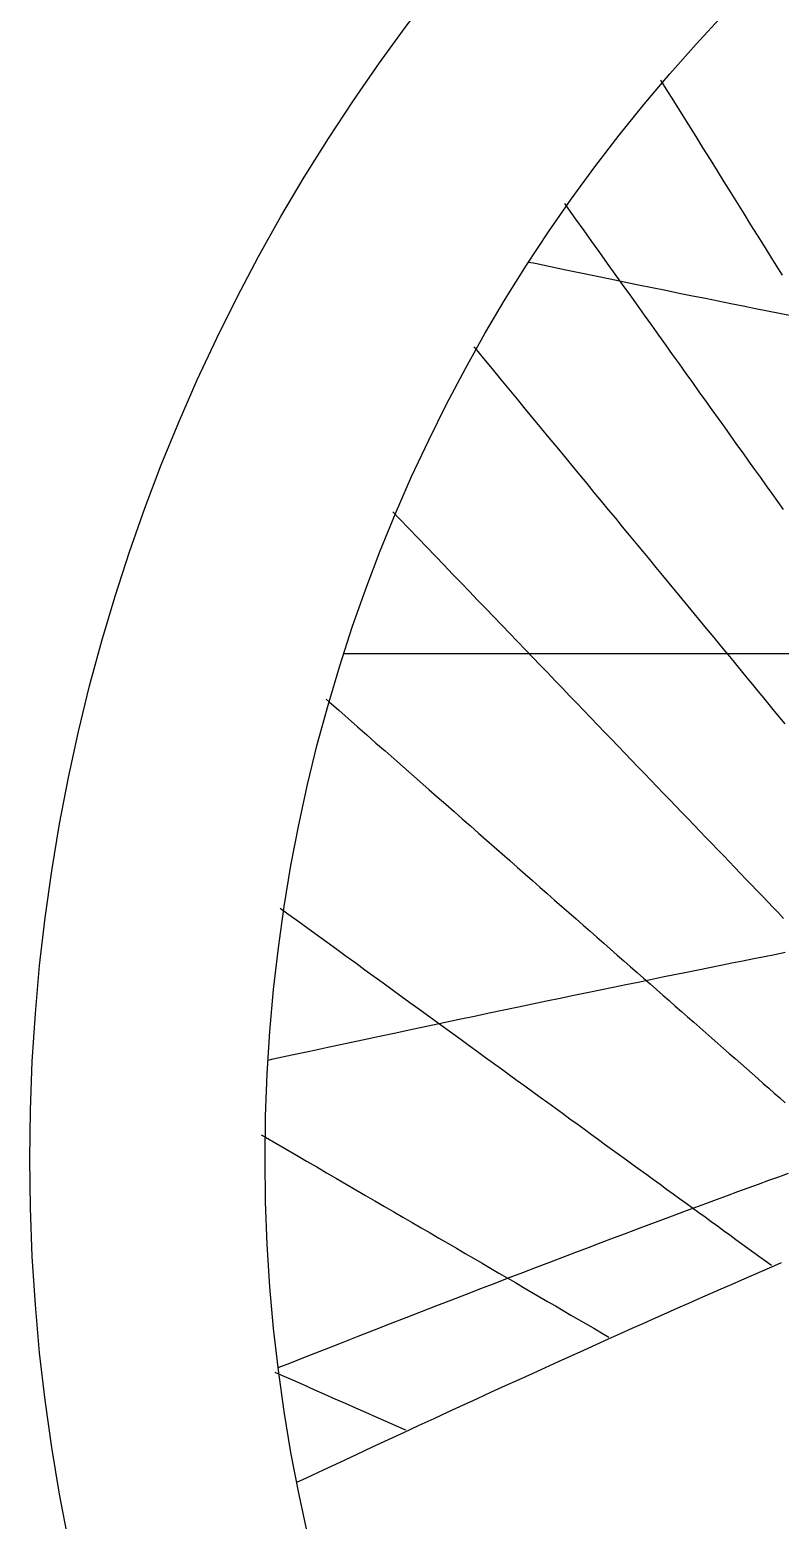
# Model space of a CAD drawing. Header units: millimetres. Extents: x -483 to 483, y -483 to 483.
# Drawn here: x -483.3 to -291.9, y -92.2 to 288.3 of the extents above; entities that cross this region are included whole.
import ezdxf

# ---------------------------------------------------------------- set-up
doc = ezdxf.new("R2010")
doc.units = ezdxf.units.MM
for name, color, linetype in [('CUT', 1, 'Continuous'), ('DECL', 30, 'Continuous'), ('HOUR', 7, 'Continuous'), ('HOUR15', 9, 'Continuous'), ('HOUR30', 8, 'Continuous')]:
    doc.layers.add(name, color=color, linetype=linetype)

msp = doc.modelspace()

# ---------------------------------------------------------------- linework, layer by layer
at = {"layer": 'CUT'}
for radius in [483.33, 423.33]:
    msp.add_circle((0, 0), radius, dxfattribs=at)
at = {"layer": 'DECL'}
for points in [[(-356.05, 228.99), (-354.47, 228.66), (-350.51, 227.84), (-346.62, 227.03), (-342.8, 226.23), (-339.03, 225.45), (-335.33, 224.69), (-331.69, 223.94), (-328.11, 223.2), (-324.58, 222.48), (-321.11, 221.77), (-317.69, 221.07), (-314.33, 220.39), (-311.01, 219.72), (-307.75, 219.06), (-304.54, 218.41), (-301.37, 217.77), (-298.25, 217.14), (-295.17, 216.53), (-292.14, 215.93), (-289.14, 215.33)], [(-403.18, 129.06), (-400.28, 129.06), (-395.73, 129.06), (-391.27, 129.06), (-386.89, 129.06), (-382.59, 129.06), (-378.37, 129.06), (-374.22, 129.06), (-370.15, 129.06), (-366.14, 129.06), (-362.2, 129.06), (-358.33, 129.06), (-354.53, 129.06), (-350.79, 129.06), (-347.11, 129.06), (-343.49, 129.06), (-339.93, 129.06), (-336.42, 129.06), (-332.97, 129.06), (-329.57, 129.06), (-326.23, 129.06), (-322.94, 129.06), (-319.69, 129.06), (-316.5, 129.06), (-313.35, 129.06), (-310.25, 129.06), (-307.2, 129.06), (-304.18, 129.06), (-301.22, 129.06), (-298.29, 129.06), (-295.4, 129.06), (-292.56, 129.06), (-289.75, 129.06)], [(-422.58, 25.27), (-421.23, 25.56), (-416.51, 26.58), (-411.87, 27.57), (-407.33, 28.55), (-402.86, 29.51), (-398.48, 30.44), (-394.18, 31.36), (-389.96, 32.26), (-385.81, 33.14), (-381.74, 34.01), (-377.74, 34.86), (-373.8, 35.69), (-369.93, 36.51), (-366.13, 37.31), (-362.39, 38.09), (-358.71, 38.86), (-355.1, 39.62), (-351.54, 40.36), (-348.04, 41.09), (-344.59, 41.81), (-341.2, 42.51), (-337.86, 43.2), (-334.57, 43.88), (-331.33, 44.55), (-328.14, 45.2), (-325, 45.85), (-321.91, 46.48), (-318.86, 47.1), (-315.85, 47.72), (-312.89, 48.32), (-309.97, 48.91), (-307.09, 49.49), (-304.25, 50.06), (-301.45, 50.62), (-298.69, 51.18), (-295.97, 51.72), (-293.28, 52.26), (-290.63, 52.79)], [(-419.97, -53.24), (-417.04, -52.07), (-412.56, -50.31), (-408.16, -48.58), (-403.85, -46.88), (-399.61, -45.22), (-395.45, -43.59), (-391.36, -41.99), (-387.35, -40.43), (-383.4, -38.89), (-379.52, -37.39), (-375.71, -35.91), (-371.96, -34.46), (-368.27, -33.03), (-364.65, -31.64), (-361.08, -30.26), (-357.57, -28.92), (-354.11, -27.6), (-350.71, -26.3), (-347.37, -25.02), (-344.07, -23.77), (-340.83, -22.54), (-337.63, -21.33), (-334.49, -20.14), (-331.39, -18.97), (-328.33, -17.82), (-325.32, -16.69), (-322.35, -15.58), (-319.43, -14.49), (-316.55, -13.41), (-313.7, -12.36), (-310.9, -11.32), (-308.14, -10.29), (-305.41, -9.29), (-302.72, -8.3), (-300.07, -7.32), (-297.45, -6.36), (-294.86, -5.42), (-292.31, -4.49), (-289.8, -3.57)], [(-415.21, -82.51), (-412.76, -81.36), (-408.43, -79.33), (-404.18, -77.34), (-400.01, -75.39), (-395.91, -73.48), (-391.88, -71.6), (-387.92, -69.76), (-384.03, -67.96), (-380.2, -66.19), (-376.44, -64.45), (-372.74, -62.75), (-369.11, -61.08), (-365.53, -59.44), (-362.01, -57.83), (-358.54, -56.24), (-355.14, -54.69), (-351.78, -53.16), (-348.48, -51.66), (-345.22, -50.19), (-342.02, -48.74), (-338.86, -47.32), (-335.75, -45.92), (-332.69, -44.54), (-329.67, -43.19), (-326.7, -41.86), (-323.77, -40.55), (-320.88, -39.27), (-318.03, -38), (-315.22, -36.76), (-312.45, -35.54), (-309.72, -34.33), (-307.02, -33.15), (-304.36, -31.98), (-301.74, -30.83), (-299.15, -29.7), (-296.59, -28.59), (-294.07, -27.49), (-291.58, -26.42)]]:
    msp.add_lwpolyline(points, dxfattribs=at)
at = {"layer": 'HOUR'}
for points in [[(-370.08, 207.35), (-369.84, 207.06), (-367.62, 204.37), (-365.44, 201.72), (-363.28, 199.11), (-361.15, 196.52), (-359.05, 193.98), (-356.98, 191.46), (-354.93, 188.98), (-352.91, 186.52), (-350.91, 184.1), (-348.94, 181.71), (-346.99, 179.34), (-345.07, 177.01), (-343.16, 174.7), (-341.29, 172.42), (-339.43, 170.17), (-337.59, 167.94), (-335.78, 165.74), (-333.98, 163.56), (-332.21, 161.41), (-330.46, 159.28), (-328.72, 157.18), (-327.01, 155.1), (-325.31, 153.04), (-323.63, 151), (-321.97, 148.99), (-320.33, 147), (-318.71, 145.03), (-317.1, 143.08), (-315.51, 141.15), (-313.93, 139.23), (-312.37, 137.34), (-310.83, 135.47), (-309.3, 133.62), (-307.79, 131.78), (-306.29, 129.96), (-304.81, 128.17), (-303.34, 126.38), (-301.88, 124.62), (-300.44, 122.87), (-299.01, 121.14), (-297.6, 119.42), (-296.2, 117.72), (-294.81, 116.04), (-293.43, 114.37), (-292.07, 112.71), (-290.72, 111.08)], [(-424.29, 6.22), (-423.26, 5.62), (-420.58, 4.06), (-417.94, 2.52), (-415.32, 1), (-412.72, -0.52), (-410.16, -2.01), (-407.62, -3.49), (-405.1, -4.96), (-402.61, -6.41), (-400.15, -7.84), (-397.71, -9.27), (-395.29, -10.67), (-392.89, -12.07), (-390.52, -13.45), (-388.17, -14.82), (-385.84, -16.18), (-383.54, -17.52), (-381.25, -18.85), (-378.99, -20.17), (-376.74, -21.48), (-374.52, -22.77), (-372.32, -24.06), (-370.13, -25.33), (-367.96, -26.59), (-365.82, -27.84), (-363.69, -29.09), (-361.58, -30.31), (-359.49, -31.53), (-357.41, -32.74), (-355.35, -33.94), (-353.31, -35.13), (-351.29, -36.31), (-349.28, -37.48), (-347.28, -38.64), (-345.31, -39.8), (-343.35, -40.94), (-341.4, -42.07), (-339.47, -43.2), (-337.55, -44.31), (-335.65, -45.42)]]:
    msp.add_lwpolyline(points, dxfattribs=at)
at = {"layer": 'HOUR15'}
for points in [[(-346.98, 243.94), (-346.19, 242.82), (-344.11, 239.91), (-342.05, 237.03), (-340.03, 234.2), (-338.03, 231.4), (-336.06, 228.64), (-334.11, 225.92), (-332.2, 223.24), (-330.3, 220.59), (-328.44, 217.97), (-326.59, 215.39), (-324.77, 212.84), (-322.97, 210.33), (-321.2, 207.84), (-319.45, 205.39), (-317.72, 202.97), (-316.01, 200.57), (-314.32, 198.21), (-312.65, 195.87), (-311, 193.57), (-309.37, 191.29), (-307.76, 189.03), (-306.17, 186.8), (-304.6, 184.6), (-303.04, 182.42), (-301.5, 180.27), (-299.98, 178.14), (-298.48, 176.04), (-296.99, 173.95), (-295.52, 171.89), (-294.06, 169.86), (-292.62, 167.84), (-291.2, 165.85)], [(-390.76, 165.23), (-388.97, 163.36), (-386.65, 160.95), (-384.36, 158.57), (-382.1, 156.22), (-379.87, 153.9), (-377.67, 151.6), (-375.49, 149.34), (-373.34, 147.09), (-371.21, 144.88), (-369.11, 142.69), (-367.03, 140.53), (-364.97, 138.39), (-362.94, 136.28), (-360.93, 134.19), (-358.95, 132.12), (-356.98, 130.08), (-355.04, 128.05), (-353.12, 126.05), (-351.22, 124.08), (-349.34, 122.12), (-347.48, 120.18), (-345.64, 118.27), (-343.81, 116.37), (-342.01, 114.49), (-340.22, 112.63), (-338.46, 110.79), (-336.71, 108.97), (-334.98, 107.17), (-333.26, 105.39), (-331.56, 103.62), (-329.88, 101.87), (-328.21, 100.13), (-326.56, 98.42), (-324.93, 96.72), (-323.31, 95.03), (-321.71, 93.36), (-320.12, 91.71), (-318.54, 90.07), (-316.98, 88.44), (-315.43, 86.83), (-313.9, 85.24), (-312.38, 83.65), (-310.87, 82.09), (-309.38, 80.53), (-307.9, 78.99), (-306.43, 77.46), (-304.97, 75.95), (-303.53, 74.44), (-302.1, 72.95), (-300.68, 71.48), (-299.27, 70.01), (-297.87, 68.56), (-296.48, 67.11), (-295.11, 65.68), (-293.74, 64.26), (-292.39, 62.85), (-291.05, 61.45)], [(-419.46, 64.07), (-417.5, 62.64), (-414.95, 60.79), (-412.42, 58.95), (-409.93, 57.13), (-407.46, 55.34), (-405.01, 53.56), (-402.6, 51.8), (-400.2, 50.06), (-397.84, 48.34), (-395.5, 46.63), (-393.18, 44.95), (-390.88, 43.28), (-388.61, 41.62), (-386.36, 39.99), (-384.14, 38.37), (-381.93, 36.77), (-379.75, 35.18), (-377.59, 33.6), (-375.45, 32.05), (-373.33, 30.5), (-371.23, 28.97), (-369.15, 27.46), (-367.08, 25.96), (-365.04, 24.47), (-363.02, 23), (-361.01, 21.54), (-359.02, 20.09), (-357.05, 18.66), (-355.1, 17.24), (-353.16, 15.83), (-351.24, 14.43), (-349.34, 13.05), (-347.45, 11.68), (-345.58, 10.31), (-343.72, 8.96), (-341.88, 7.62), (-340.06, 6.3), (-338.25, 4.98), (-336.45, 3.67), (-334.67, 2.38), (-332.9, 1.09), (-331.15, -0.19), (-329.41, -1.45), (-327.68, -2.71), (-325.97, -3.96), (-324.27, -5.19), (-322.58, -6.42), (-320.9, -7.64), (-319.24, -8.85), (-317.59, -10.05), (-315.95, -11.24), (-314.32, -12.43), (-312.71, -13.6), (-311.1, -14.77), (-309.51, -15.93), (-307.93, -17.08), (-306.36, -18.22), (-304.8, -19.36), (-303.25, -20.49), (-301.71, -21.61), (-300.18, -22.72), (-298.66, -23.82), (-297.15, -24.92), (-295.65, -26.01), (-294.16, -27.1)], [(-420.83, -54.37), (-419.11, -55.13), (-416.34, -56.36), (-413.59, -57.58), (-410.87, -58.78), (-408.18, -59.98), (-405.51, -61.16), (-402.87, -62.33), (-400.26, -63.49), (-397.67, -64.64), (-395.1, -65.77), (-392.55, -66.9), (-390.03, -68.02), (-387.54, -69.12)]]:
    msp.add_lwpolyline(points, dxfattribs=at)
at = {"layer": 'HOUR30'}
for points in [[(-322.48, 275.43), (-321.1, 273.23), (-319.15, 270.1), (-317.23, 267.02), (-315.34, 263.99), (-313.48, 260.99), (-311.64, 258.05), (-309.83, 255.14), (-308.04, 252.27), (-306.28, 249.44), (-304.54, 246.66), (-302.83, 243.91), (-301.14, 241.19), (-299.47, 238.52), (-297.82, 235.87), (-296.2, 233.27), (-294.59, 230.69), (-293.01, 228.15), (-291.44, 225.64)], [(-407.73, 117.38), (-407, 116.74), (-404.55, 114.58), (-402.13, 112.45), (-399.74, 110.35), (-397.38, 108.27), (-395.04, 106.21), (-392.73, 104.18), (-390.44, 102.17), (-388.18, 100.18), (-385.95, 98.22), (-383.74, 96.27), (-381.55, 94.35), (-379.39, 92.45), (-377.25, 90.56), (-375.13, 88.7), (-373.04, 86.86), (-370.96, 85.03), (-368.91, 83.23), (-366.88, 81.44), (-364.87, 79.67), (-362.88, 77.92), (-360.91, 76.19), (-358.96, 74.47), (-357.02, 72.77), (-355.11, 71.09), (-353.21, 69.42), (-351.34, 67.77), (-349.48, 66.13), (-347.63, 64.51), (-345.81, 62.91), (-344, 61.32), (-342.21, 59.74), (-340.43, 58.18), (-338.67, 56.63), (-336.93, 55.09), (-335.2, 53.57), (-333.48, 52.06), (-331.78, 50.57), (-330.1, 49.09), (-328.43, 47.62), (-326.77, 46.16), (-325.13, 44.71), (-323.5, 43.28), (-321.88, 41.86), (-320.28, 40.45), (-318.69, 39.05), (-317.11, 37.66), (-315.55, 36.29), (-313.99, 34.92), (-312.45, 33.57), (-310.92, 32.22), (-309.41, 30.89), (-307.9, 29.56), (-306.41, 28.25), (-304.92, 26.94), (-303.45, 25.65), (-301.99, 24.36), (-300.54, 23.09), (-299.1, 21.82), (-297.67, 20.56), (-296.25, 19.31), (-294.84, 18.07), (-293.44, 16.84), (-292.05, 15.62), (-290.67, 14.4)]]:
    msp.add_lwpolyline(points, dxfattribs=at)

doc.saveas('drawing.dxf')
